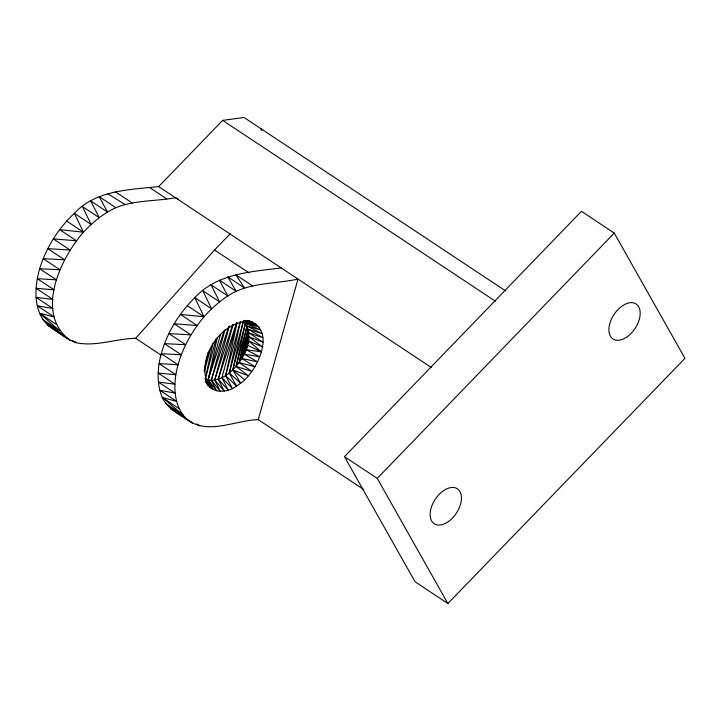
<?xml version="1.0" encoding="UTF-8"?>
<svg xmlns="http://www.w3.org/2000/svg" width="721" height="721" viewBox="0 0 721 721"><rect width="100%" height="100%" fill="white"/><g stroke="black" fill="none" stroke-linecap="round" stroke-linejoin="round"><path stroke-width="1.08" d="M205.8 381.896C211.487 393.837 227.241 393.152 236.56 386.114L229.287 373.009C243.202 361.455 256.811 337.455 243.365 321.106L229.287 373.009C222.699 378.11 213.533 382.536 205.296 378.768L212.857 343.809M237.038 322.846L225.628 375.596L232.378 388.475L221.933 377.651L236.821 322.756M240.372 321.683L229.287 373.009L240.661 383.221C257.857 371.009 278.225 327.316 246.375 320.421M204.214 370.621L208.207 352.172M216.12 338.852L205.296 378.768L213.524 389.7L208.144 379.796L217.183 338.05M240.255 321.656L225.628 375.596L236.56 386.114L240.661 383.221L232.793 369.936L243.365 321.106L256.613 324.441L243.995 320.485M248.79 332.868L262.931 342.142L248.916 336.779L244.194 354.164L257.586 361.834L241.841 358.49L248.79 332.868L262.786 337.725L248.168 329.236L239.12 362.591L251.863 371.378L236.082 366.475L245.437 323.305L260.786 330.02L247.042 326.063L239.12 362.591L254.919 366.755L241.841 358.49L248.168 329.236L262.102 333.625L247.042 326.063L236.082 366.475L248.385 375.767L232.793 369.936L245.437 323.305L258.974 326.937L243.365 321.106M204.268 371.73L210.721 347.937M224.952 329.876L211.298 380.228L216.742 390.908L208.144 379.796L220.401 334.589M229.377 325.865L214.696 379.994L220.302 391.359L211.298 380.228L228.656 326.838M233.072 324.504L218.256 379.147L224.177 391.07L214.696 379.994L232.739 324.486M246.113 349.739L261.372 351.812L248.502 340.952L244.194 354.164L259.749 356.823L246.113 349.739L248.502 340.952L262.444 346.891L248.916 336.779L241.841 358.49M258.235 419.649L298.016 279.09C274.656 284.182 248.52 282.181 227.827 295.97C218.959 301.748 211.064 308.867 204.034 316.762C190.047 333.345 179.583 353.227 175.843 374.722C173.5 390.358 174.978 408.708 187.568 419.847C208.45 435.205 235.217 420.19 258.235 419.649L363.357 489.271M208.144 379.796L224.051 330.867M236.605 322.711L218.256 379.147L228.206 390.133L221.933 377.651M252.674 285.994L235.884 274.854L244.545 287.949L227.755 276.819L236.209 291.32L219.409 280.181L227.827 295.97L211.037 284.831L219.572 301.838L202.781 290.707L211.604 308.804L194.814 297.674C176.762 315.447 163.505 338.519 159.053 363.582C157.457 374.92 157.656 386.844 162.324 397.478C167.029 408.447 178.321 413.457 187.568 419.847L166.055 403.679L182.855 414.809L162.324 397.478L176.564 401.381L159.765 390.241L175.149 393.179L158.35 382.049L174.924 384.203L158.133 373.072L175.843 374.722L159.053 363.582L178.015 364.808L161.225 353.669L181.259 354.768L164.46 343.629L185.639 344.692L168.849 333.562L190.948 334.905L174.158 323.765L197.139 325.522L180.34 314.383L204.034 316.762L194.814 297.674C216.85 273.538 251.016 271.727 281.217 267.96L431.23 367.431M505.394 290.752L244.004 117.46L222.654 120.38L158.665 186.595C129.293 189.803 96.127 189.974 74.353 213.308C58.302 228.404 46.144 247.645 39.673 268.735C34.437 287.129 32.932 310.282 47.514 324.928C56.761 331.227 65.503 338.753 76.084 342.691C95.848 346.972 115.883 338.654 135.683 338.284L160.954 355.065M115.874 207.675L99.083 196.536L107.501 212.046L90.702 200.907L99.201 217.661L82.41 206.53L91.143 224.447L74.353 213.308L83.465 232.207C60.402 258.46 34.446 313.311 69.775 340.06L47.514 324.928L64.304 336.058L43.008 319.673L59.798 330.804L39.511 313.229L54.003 316.87L37.213 305.731L52.84 308.489L36.05 297.358L52.867 299.422L36.077 288.292L54.066 289.788L37.267 278.657L56.472 279.865L39.673 268.735L59.96 269.771L43.17 258.641L64.557 259.776L47.757 248.646L70.081 250.025L53.282 238.885L76.435 240.76L59.645 229.62L83.465 232.207C92.712 222.194 103.436 213.389 115.874 207.675C134.737 199.951 155.673 201.411 175.455 197.734L178.204 198.987M135.683 338.284L214.525 250.007L230.116 233.874M344.458 456.636L581.441 211.325L614.247 233.072L684.95 358.346L447.876 603.54L415.08 581.784L344.458 456.636L377.263 478.393L447.876 603.54M377.263 478.393L614.247 233.072M246.366 320.521L250.566 321.404C221.158 319.899 195.292 358.914 208.333 385.375L205.873 381.715M244.752 320.575L246.97 320.953M244.942 320.475L253.792 322.566L245.365 320.367M178.276 413.088L170.769 408.708L193.219 423.551L176.429 412.421L185.153 417.468M55.679 330.056L52.975 328.92L63.565 335.238M247.573 345.305L261.372 351.812M196.797 424.2L199.699 425.886L196.905 424.029M72.235 340.402L76.084 342.691L74.218 341.457M107.375 193.516L124.994 204.467M222.654 120.38L495.354 301.171M158.665 186.595L281.217 267.96M149.995 187.784L166.785 198.924M214.525 250.007L249.16 272.971M115.441 191.858L132.231 202.998M66.674 221.068L83.465 232.207M187.244 305.632L204.034 316.762M39.511 313.229L56.301 324.369M162.324 397.478L179.123 408.618M232.793 369.936L244.653 379.715M205.269 380.616L206.503 382.292M206.089 381.616L210.694 387.889L205.296 378.768M260.795 128.59L261.894 130.528M627.324 336.68A20.972 12.645 -56.5 0 0 636.508 304.271A20.972 12.645 -56.5 0 0 609.813 323.486A20.972 12.645 -56.5 0 0 627.324 336.68M448.561 521.463A20.972 12.645 -56.5 0 0 457.754 489.045A20.972 12.645 -56.5 0 0 431.059 508.26A20.972 12.645 -56.5 0 0 448.561 521.463"/></g></svg>
